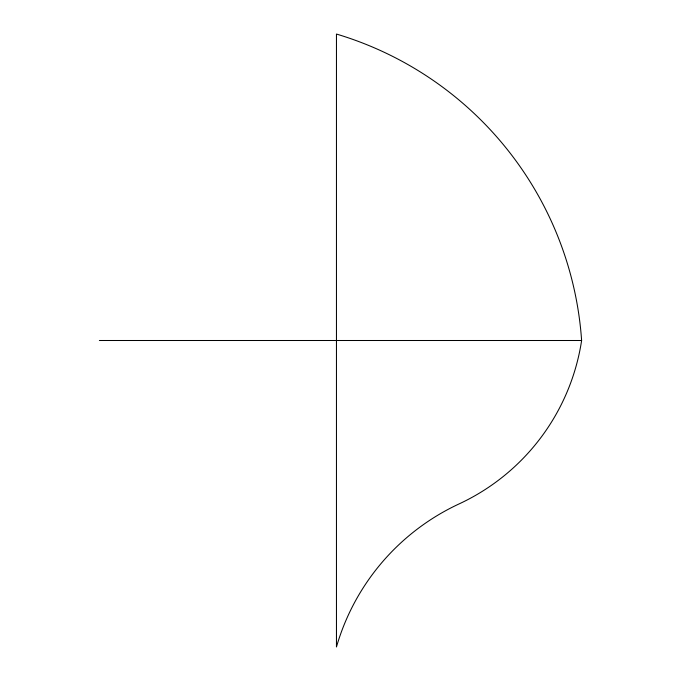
<?xml version="1.0" encoding="UTF-8"?>
<svg xmlns="http://www.w3.org/2000/svg" width="681" height="681" viewBox="0 0 681 681"><rect width="100%" height="100%" fill="white"/><g stroke="black" fill="none" stroke-linecap="round" stroke-linejoin="round"><path stroke-width="1.02" d="M99.383 340.5L581.617 340.5A216.09 216.09 0 0 1 459.037 503.94A227.284 227.284 0 0 0 336.457 646.95L336.457 34.05A344.756 344.756 0 0 1 581.617 340.5"/></g></svg>
